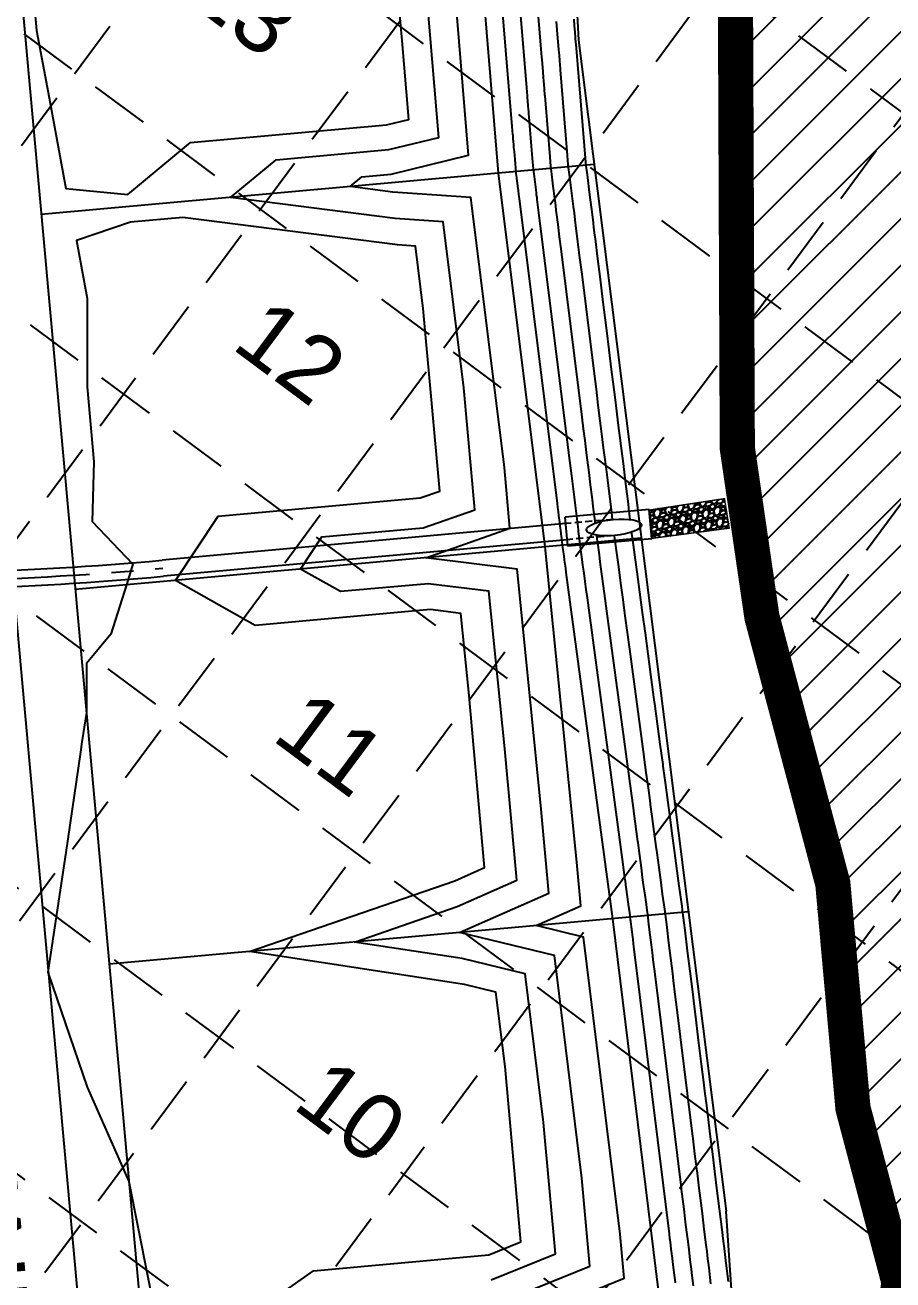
# Model space of a CAD drawing. Header units: feet. Extents: x 2260 to 6199, y 3666 to 7344.
# Drawn here: x 4686.2 to 4883.5, y 5598.8 to 5883.8 of the extents above; entities that cross this region are included whole.
import ezdxf
from ezdxf.enums import TextEntityAlignment as Align

# ---------------------------------------------------------------- set-up
doc = ezdxf.new("R2010")
doc.units = ezdxf.units.FT
doc.header["$LTSCALE"] = 40
doc.header["$MEASUREMENT"] = 0
for name, pattern in [('ACAD_ISO02W100', [15, 12, -3]), ('CENTER2', [1.125, 0.75, -0.125, 0.125, -0.125]), ('HIDDEN', [0.375, 0.25, -0.125]), ('TIGHTER', [0.06, 0.04, -0.02])]:
    doc.linetypes.add(name, pattern=pattern)
for name, color, linetype in [('BOUNDARY-LINE', 1, 'CONTINUOUS'), ('CL-STORM', 4, 'CENTER2'), ('EOP-PROP', 4, 'CONTINUOUS'), ('FLOW-ARROWS', 253, 'CONTINUOUS'), ('GRID', 254, 'HIDDEN'), ('LEGEND', 7, 'CONTINUOUS'), ('LOT-NOS', 4, 'CONTINUOUS'), ('lots-line', 4, 'CONTINUOUS'), ('PC', 43, 'CONTINUOUS'), ('POND', 5, 'CONTINUOUS'), ('ST-ROW', 2, 'CONTINUOUS'), ('STORM', 3, 'CONTINUOUS'), ('STREET-NAME', 3, 'CONTINUOUS')]:
    doc.layers.add(name, color=color, linetype=linetype)
doc.styles.get("Standard").update_dxf_attribs({"font": 'ARIAL.TTF'})

msp = doc.modelspace()

# ---------------------------------------------------------------- hatches: boundary and pattern name
at = {"layer": 'LEGEND', "linetype": 'ACAD_ISO02W100'}
h = msp.add_hatch(dxfattribs=at)
h.set_pattern_fill('GRAVEL', color=240, scale=2.67485, angle=13.4176, style=0)
h.set_pattern_definition([(241.43043, (4676.27985, 5591.79218), (-15.22847772, -28.3820803), [0.359864, -35.62656]), (198.38733, (4676.10775, 5591.47613), (30.601377245, 10.05011504), [0.617537, -61.136164]), (145.92803, (4675.52174, 5591.28134), (32.84597219, -22.41333509), [0.435433, -43.107964]), (280.69133, (4674.6622, 5590.38881), (-9.812003184, 52.65745762), [0.562355, -55.67314]), (306.25133, (4674.76652, 5589.83621), (-20.457514106, 28.118587424), [0.551434, -54.592006]), (10.69133, (4675.0926, 5589.39152), (-52.65745762, -9.812003184), [0.562355, -55.67314]), (51.111833, (4675.6452, 5589.49585), (-27.617008607, -34.08735365), [0.743686, -73.624835]), (85.672933, (4676.11208, 5590.07471), (4.557684932, 61.585282287), [0.702116, -69.509503]), (134.84723, (4676.16506, 5590.77483), (-28.88371562, 28.85834862), [0.56426, -55.861757]), (188.65403, (4675.76713, 5591.17488), (29.24091103, 4.2257913), [0.64419, -31.565268]), (235.815033, (4675.130275, 5591.07795), (-24.39447764, -36.068504855), [0.833077, -82.474644]), (152.23173, (4677.24422, 5590.97727), (-21.93702403, 11.26618065), [0.28434, -28.1497]), (184.88683, (4676.99263, 5591.10975), (35.065282604, 2.865291746), [0.540954, -53.554533]), (238.4176, (4676.4536, 5591.0637), (0.620692, -2.601839), [0.37828, -3.404527]), (216.61623, (4676.19703, 5591.33244), (11.7678073, 8.3071378), [0.20371, -20.167337]), (305.21903, (4676.0335, 5591.21093), (-4.463913, 7.1848244), [0.28809, -14.116418]), (44.38143, (4676.19966, 5590.97558), (6.5641254, 7.0657567), [0.46791, -15.129012]), (174.98273, (4676.5341, 5591.30285), (5.8243685, -1.360451), [0.338344, -8.120274]), (29.80713, (4674.52445, 5590.85093), (24.15631948, 14.01241308), [0.473983, -46.924474]), (83.76383, (4674.93573, 5591.08654), (-3.5797328, -31.10299109), [0.397646, -39.366855]), (306.61623, (4676.40994, 5591.8232), (-8.3071378, 11.7678073), [0.40742, -19.963629]), (357.02813, (4676.65295, 5591.4962), (-27.88045974, 1.59857932), [0.473983, -46.924474]), (352.86163, (4674.90928, 5589.2378), (-14.25057736, 2.10020746), [0.457078, -22.396848]), (308.19273, (4675.36282, 5589.181), (-19.83678081, 25.51677827), [0.38298, -37.91504]), (80.21903, (4677.05665, 5589.22758), (2.10022264, 14.25057517), [0.40742, -19.963629]), (30.77163, (4677.12586, 5589.62908), (-31.34114151, -18.47633067), [0.448388, -44.390265]), (82.86163, (4675.78175, 5588.92344), (-2.10020746, -14.25057736), [0.22854, -22.625388]), (114.72753, (4676.90054, 5589.19034), (-5.0845989, 9.7866654), [0.13639, -13.50272]), (179.38143, (4676.8435, 5589.3142), (8.426207, -0.7397583), [0.551434, -10.477253]), (199.42663, (4676.29208, 5589.32018), (25.39769211, 8.80875197), [0.51103, -50.591902]), (317.10773, (4676.2555, 5590.7414), (-3.8432247, 4.5829832), [0.385772, -9.258535]), (6.574833, (4676.53816, 5590.47885), (45.472639025, 5.348058393), [0.67351, -66.677485]), (74.36303, (4677.20724, 5590.55596), (-6.06251253, -20.69563594), [0.275392, -27.26387]), (103.4176, (4677.2815, 5590.8212), (-3.22253, 1.981147), [0.16049, -2.51436]), (133.67403, (4676.22143, 5589.38582), (14.75218264, -15.73011208), [0.3716, -36.7886]), (61.43043, (4675.96481, 5589.6546), (15.22847772, 28.3820803), [0.719727, -35.266695]), (13.4176, (4676.309, 5590.2867), (1.981147, 3.22253), [0.69546, -1.97939]), (338.72243, (4676.98548, 5590.44806), (-30.36321515, 12.00597917), [0.42293, -41.870156]), (267.47223, (4677.3796, 5590.2946), (-0.1190718, -11.02804537), [0.389463, -19.083737]), (221.063633, (4677.36241, 5589.9055), (-43.227998176, -37.81154083), [0.634113, -62.777316]), (188.843733, (4676.8843, 5589.48896), (-34.44458883, -5.467165653), [0.67085, -66.414042])])
h.paths.add_polyline_path([(4845.17, 5776.23), (4828.23, 5773.65), (4828.81, 5767.24), (4846.25, 5769.54)])
at = {"layer": 'POND'}
h = msp.add_hatch(dxfattribs=at)
h.set_pattern_fill('ANSI31', color=256, scale=60, style=0)
edge = h.paths.add_edge_path()
edge.add_line((4863.35, 6262.33), (4832.61, 6283.58))
edge.add_line((4832.61, 6283.58), (4828.95, 6094.85))
edge.add_line((4828.95, 6094.85), (4828.26, 6021.94))
edge.add_line((4828.26, 6021.94), (4847.63, 5898.39))
edge.add_line((4847.63, 5898.39), (4848.09, 5787.7))
edge.add_line((4848.09, 5787.7), (4853.68, 5749.38))
edge.add_line((4853.68, 5749.38), (4869.8, 5688.77))
edge.add_line((4869.8, 5688.77), (4874.38, 5637.74))
edge.add_line((4874.38, 5637.74), (4884.84, 5598.23))
edge.add_line((4884.84, 5598.23), (4879.89, 5563.29))
edge.add_line((4879.89, 5563.29), (4875.07, 5535.8))
edge.add_line((4875.07, 5535.8), (4886.83, 5492.93))
edge.add_line((4886.83, 5492.93), (4883.05, 5458.46))
edge.add_line((4883.05, 5458.46), (4889.3, 5416.55))
edge.add_line((4889.3, 5416.55), (4906.43, 5313.8))
edge.add_line((4906.43, 5313.8), (4892, 5244.12))
edge.add_line((4892, 5244.12), (4898.16, 5209.04))
edge.add_line((4898.16, 5209.04), (4893.39, 5196.19))
edge.add_line((4893.39, 5196.19), (4908.41, 5098.29))
edge.add_line((4908.41, 5098.29), (4924.31, 5022.58))
edge.add_line((4924.31, 5022.58), (4923.27, 4983.4))
edge.add_line((4923.27, 4983.4), (4937.52, 4964.85))
edge.add_line((4937.52, 4964.85), (4969.27, 4921.35))
edge.add_line((4969.27, 4921.35), (4967.62, 4860.73))
edge.add_line((4967.62, 4860.73), (4960.16, 4836.43))
edge.add_line((4960.16, 4836.43), (4955.17, 4822.59))
edge.add_line((4955.17, 4822.59), (4971.99, 4795.47))
edge.add_line((4971.99, 4795.47), (4979.84, 4773.67))
edge.add_line((4979.84, 4773.67), (4989.69, 4738.4))
edge.add_line((4989.69, 4738.4), (4988.66, 4699.21))
edge.add_line((4988.66, 4699.21), (4985.5, 4689.56))
edge.add_line((4985.5, 4689.56), (4978.63, 4658.69))
edge.add_line((4978.63, 4658.69), (4976.82, 4640.05))
edge.add_line((4976.82, 4640.05), (4998.82, 4615.76))
edge.add_line((4998.82, 4615.76), (5014.41, 4588.23))
edge.add_line((5014.41, 4588.23), (5041.93, 4510.34))
edge.add_line((5041.93, 4510.34), (5037.43, 4487.52))
edge.add_line((5037.43, 4487.52), (5039.13, 4428.44))
edge.add_line((5039.13, 4428.44), (5050.17, 4396.85))
edge.add_line((5050.17, 4396.85), (5077.99, 4337.7))
edge.add_line((5077.99, 4337.7), (5172.27, 4069.55))
edge.add_line((5172.27, 4069.55), (5191.8, 4095.13))
edge.add_line((5191.8, 4095.13), (5125.44, 4396.17))
edge.add_line((5125.44, 4396.17), (5117.34, 4487.53))
edge.add_line((5117.34, 4487.53), (5073.41, 4643.97))
edge.add_line((5073.41, 4643.97), (5064.9, 4695.71))
edge.add_line((5064.9, 4695.71), (5032.39, 4796.89))
edge.add_line((5032.39, 4796.89), (5027.79, 4859.49))
edge.add_line((5027.79, 4859.49), (5015.99, 4975.61))
edge.add_line((5015.99, 4975.61), (4999.41, 5007.17))
edge.add_line((4999.41, 5007.17), (4995.84, 5066.28))
edge.add_line((4995.84, 5066.28), (4938.69, 5327.03))
edge.add_line((4938.69, 5327.03), (4957.4, 5595.01))
edge.add_line((4957.4, 5595.01), (4940.45, 5946.72))
edge.add_line((4940.45, 5946.72), (4931.05, 6032.46))
edge.add_line((4931.05, 6032.46), (4906.39, 6095.71))
edge.add_line((4906.39, 6095.71), (4865.82, 6172.04))
edge.add_line((4865.82, 6172.04), (4864.54, 6247.04))

# ---------------------------------------------------------------- linework, layer by layer
at = {"layer": 'BOUNDARY-LINE', "color": 7}
for p, q in [((4795.89, 6165.56), (4812, 5880.41)), ((4812, 5880.41), (4845.55, 5614.34)), ((4852.66, 5513.09), (4845.55, 5614.34))]:
    msp.add_line(p, q, dxfattribs=at)
at = {"layer": 'CL-STORM', "color": 7}
msp.add_arc((4649.88, 6507.36), 750, 271.60438, 275.17282, dxfattribs=at)
at = {"layer": 'EOP-PROP', "color": 7}
msp.add_line((4645.03, 6181.09), (4710.64, 5456.86), dxfattribs=at)
at = {"layer": 'FLOW-ARROWS', "color": 7}
for points in [[(4742.47, 5843.46, 0, 1.67, 0), (4737.47, 5843.19, 0, 0, 0), (4721.61, 5842.36, 0, 0, 0)], [(4692.83, 5839.23, 0, 1.67, 0), (4697.82, 5838.94, 0, 0, 0), (4704.41, 5838.54, 0, 0, 0)], [(4750.18, 5758.3, 0, 1.67, 0), (4745.18, 5758.04, 0, 0, 0), (4729.32, 5757.21, 0, 0, 0)], [(4700.53, 5754.08, 0, 1.67, 0), (4705.53, 5753.78, 0, 0, 0), (4712.12, 5753.39, 0, 0, 0)], [(4757.88, 5673.15, 0, 1.67, 0), (4752.89, 5672.89, 0, 0, 0), (4737.03, 5672.05, 0, 0, 0)], [(4708.24, 5668.93, 0, 1.67, 0), (4713.23, 5668.63, 0, 0, 0), (4719.83, 5668.24, 0, 0, 0)]]:
    msp.add_lwpolyline(points, format="xyseb", dxfattribs=at)
at = {"layer": 'GRID', "linetype": 'HIDDEN', "ltscale": 1.35}
for p, q in [((3332.84, 7014.93), (5935.28, 5085.76)), ((3301.73, 6972.95), (5904.16, 5043.78)), ((3270.61, 6930.98), (5873.05, 5001.81)), ((3239.5, 6889.01), (5841.93, 4959.83)), ((3208.38, 6847.03), (5810.82, 4917.86)), ((3177.27, 6805.06), (5779.7, 4875.88)), ((3146.15, 6763.08), (5748.58, 4833.91)), ((4946.68, 6208.84), (3857.49, 4739.54)), ((4988.65, 6177.73), (3899.47, 4708.43)), ((5030.63, 6146.61), (3941.44, 4677.31)), ((5072.6, 6115.5), (3983.42, 4646.2)), ((5114.58, 6084.38), (4025.39, 4615.08)), ((5156.55, 6053.27), (4067.37, 4583.97))]:
    msp.add_line(p, q, dxfattribs=at)
at = {"layer": 'LEGEND', "color": 240, "const_width": 0.334}
msp.add_lwpolyline([(4845.17, 5776.23), (4828.23, 5773.65), (4828.81, 5767.24), (4846.25, 5769.54)], close=True, dxfattribs=at)
at = {"layer": 'lots-line', "color": 7}
for p, q in [((4815.56, 5852.13), (4689.89, 5840.75)), ((4826.27, 5767.25), (4697.6, 5755.6)), ((4836.97, 5682.37), (4705.31, 5670.45))]:
    msp.add_line(p, q, dxfattribs=at)
at = {"layer": 'PC', "color": 43, "flags": 128}
for points, elevation in [([(4829.58, 5424.8), (4827.43, 5494.68), (4826.36, 5506.54), (4817.96, 5509.95), (4826.17, 5514.55), (4825.17, 5525.61), (4822.21, 5591.72), (4811.42, 5594.71), (4822.37, 5599.16), (4821.47, 5609.12), (4813.14, 5676.65), (4802.38, 5679.24), (4812.5, 5683.72), (4811.6, 5693.68), (4804.4, 5765.27), (4793.81, 5850.16), (4786.73, 5935.37)], 545), ([(4830.19, 5596.41), (4819.78, 5680.81), (4809.21, 5759.47), (4809.08, 5760.42), (4808.96, 5761.36), (4808.83, 5762.29), (4808.71, 5763.22), (4808.58, 5764.14), (4808.51, 5764.68), (4808.39, 5765.59), (4808.35, 5765.88), (4808.24, 5766.77), (4808.21, 5767.01), (4808.18, 5767.23), (4808.07, 5768.14), (4807.96, 5769.05), (4807.84, 5769.97), (4807.84, 5769.98), (4807.73, 5770.9), (4807.61, 5771.84), (4807.54, 5772.43), (4807.42, 5773.33), (4807.31, 5774.22), (4807.2, 5775.1), (4798.55, 5844.43), (4798.44, 5845.35), (4798.32, 5846.27), (4798.21, 5847.18), (4798.19, 5847.35), (4798.15, 5847.7), (4798.12, 5847.91), (4798.07, 5848.28), (4797.96, 5849.18), (4797.85, 5850.08), (4797.79, 5850.49), (4797.78, 5850.66), (4797.72, 5851.41), (4797.64, 5852.32), (4797.57, 5853.25), (4797.49, 5854.17), (4797.41, 5855.1), (4797.33, 5856.03), (4797.33, 5856.08), (4797.29, 5856.55), (4797.26, 5856.87), (4797.24, 5857.16), (4797.22, 5857.41), (4797.18, 5857.83), (4797.11, 5858.78), (4797.09, 5858.94), (4797.02, 5859.87), (4796.94, 5860.79), (4791.18, 5930.18)], 544), ([(4834.01, 5598.1), (4833.93, 5598.79), (4833.86, 5599.34), (4833.8, 5599.86), (4833.65, 5601.04), (4833.51, 5602.21), (4833.41, 5603.01), (4833.27, 5604.14), (4833.13, 5605.27), (4833.09, 5605.61), (4832.95, 5606.75), (4832.81, 5607.87), (4832.78, 5608.08), (4832.64, 5609.26), (4824.66, 5673.92), (4824.52, 5675.07), (4824.39, 5676.14), (4824.32, 5676.65), (4824.18, 5677.83), (4824.03, 5678.99), (4823.89, 5680.15), (4823.84, 5680.58), (4823.75, 5681.3), (4823.71, 5681.53), (4823.56, 5682.68), (4823.44, 5683.54), (4823.29, 5684.68), (4823.14, 5685.81), (4823.08, 5686.28), (4822.92, 5687.41), (4822.77, 5688.54), (4822.65, 5689.47), (4822.63, 5689.57), (4822.48, 5690.72), (4822.32, 5691.88), (4822.17, 5693.04), (4822.16, 5693.1), (4814.02, 5753.67), (4813.77, 5755.56), (4813.51, 5757.44), (4813.26, 5759.31), (4813.01, 5761.16), (4812.77, 5763.01), (4812.62, 5764.09), (4812.37, 5765.91), (4812.3, 5766.48), (4812.09, 5768.27), (4812.02, 5768.76), (4811.97, 5769.2), (4811.74, 5771.01), (4811.52, 5772.83), (4811.29, 5774.68), (4811.29, 5774.69), (4811.05, 5776.54), (4810.82, 5778.41), (4810.67, 5779.59), (4810.45, 5781.38), (4810.23, 5783.17), (4810.01, 5784.92), (4803.3, 5838.7), (4803.07, 5840.54), (4802.84, 5842.38), (4802.61, 5844.21), (4802.57, 5844.54), (4802.48, 5845.24), (4802.43, 5845.66), (4802.34, 5846.4), (4802.11, 5848.2), (4801.89, 5850.01), (4801.78, 5850.82), (4801.75, 5851.15), (4801.63, 5852.65), (4801.48, 5854.49), (4801.32, 5856.33), (4801.17, 5858.18), (4801.02, 5860.03), (4800.86, 5861.9), (4800.85, 5862), (4800.77, 5862.94), (4800.72, 5863.57), (4800.67, 5864.16), (4800.63, 5864.66), (4800.56, 5865.51), (4800.4, 5867.4), (4800.38, 5867.73), (4800.22, 5869.57), (4800.07, 5871.42), (4795.62, 5925)], 543), ([(4688.21, 5889.29), (4688.82, 5882.56), (4691.67, 5867.27), (4695.49, 5846.71), (4709.56, 5845.35), (4723.79, 5857.12), (4768.37, 5861.15), (4773.41, 5862.38), (4771.92, 5880.32), (4768.36, 5919.64)], 548), ([(4815.81, 5770.7), (4815.76, 5771.16), (4815.42, 5773.88), (4815.08, 5776.61), (4814.73, 5779.38), (4814.73, 5779.39), (4814.38, 5782.17), (4814.03, 5784.97), (4813.81, 5786.75), (4813.48, 5789.44), (4813.14, 5792.12), (4812.81, 5794.75), (4808.05, 5832.96), (4807.7, 5835.73), (4807.36, 5838.49), (4807.01, 5841.23), (4806.95, 5841.73), (4806.82, 5842.77), (4806.74, 5843.41), (4806.61, 5844.51), (4806.27, 5847.22), (4805.93, 5849.93), (4805.77, 5851.15), (4805.72, 5851.65), (4805.54, 5853.9), (4805.31, 5856.65), (4805.08, 5859.41), (4804.85, 5862.19), (4804.62, 5864.97), (4804.39, 5867.76), (4804.37, 5867.92), (4804.26, 5869.33), (4804.18, 5870.28), (4804.11, 5871.17), (4804.04, 5871.91), (4803.94, 5873.18), (4803.7, 5876.02), (4803.66, 5876.51), (4803.43, 5879.28), (4803.2, 5882.05), (4800.07, 5919.81)], 542), ([(4792.65, 5593.01), (4814.55, 5601.92), (4812.75, 5621.84), (4806.5, 5672.48), (4784.98, 5677.66), (4805.22, 5686.62), (4803.42, 5706.54), (4798.02, 5760.24), (4777.28, 5762.81), (4796.42, 5769.5), (4795.17, 5783.33), (4787.52, 5844.64), (4769.76, 5845.87), (4760.06, 5847.11), (4762.75, 5849.33), (4769.39, 5849.93), (4787.01, 5854.24), (4781.8, 5917.02)], 546), ([(4792.13, 5598.74), (4806.73, 5604.68), (4804.03, 5634.55), (4799.86, 5668.32), (4785.52, 5671.77), (4761.08, 5675.5), (4784.45, 5683.56), (4797.94, 5689.53), (4795.24, 5719.41), (4791.64, 5755.2), (4777.81, 5756.92), (4757.89, 5755.12), (4748.82, 5760.24), (4753.68, 5767.53), (4776.66, 5769.61), (4788.44, 5773.73), (4785.94, 5801.39), (4781.23, 5839.12), (4770.3, 5839.88), (4732.9, 5844.65), (4743.27, 5853.22), (4768.88, 5855.54), (4780.21, 5858.31), (4776.86, 5898.67)], 547), ([(4819.74, 5771.51), (4819.65, 5772.24), (4819.54, 5773.13), (4819.09, 5776.75), (4818.63, 5780.4), (4818.18, 5784.08), (4818.17, 5784.1), (4817.71, 5787.81), (4817.24, 5791.54), (4816.95, 5793.91), (4816.5, 5797.5), (4816.06, 5801.07), (4815.62, 5804.58), (4812.79, 5827.23), (4812.33, 5830.92), (4811.87, 5834.6), (4811.42, 5838.25), (4811.33, 5838.92), (4811.16, 5840.31), (4811.05, 5841.17), (4810.87, 5842.63), (4810.42, 5846.23), (4809.97, 5849.85), (4809.75, 5851.48), (4809.68, 5852.14), (4809.45, 5855.14), (4809.14, 5858.81), (4808.84, 5862.5), (4808.53, 5866.2), (4808.22, 5869.91), (4807.91, 5873.63), (4807.9, 5873.84), (4807.74, 5875.72), (4807.64, 5876.99), (4807.54, 5878.17), (4807.46, 5879.16), (4807.31, 5880.85), (4807, 5884.64)], 541), ([(4823.77, 5771.49), (4823.62, 5772.78), (4823.47, 5773.99), (4823.33, 5775.09), (4822.76, 5779.61), (4822.19, 5784.18), (4821.62, 5788.78), (4821.62, 5788.81), (4821.04, 5793.44), (4820.46, 5798.11), (4820.09, 5801.06), (4819.53, 5805.55), (4818.97, 5810.02), (4818.42, 5814.4), (4817.54, 5821.5), (4816.96, 5826.11), (4816.39, 5830.71), (4815.82, 5835.27), (4815.72, 5836.11), (4815.5, 5837.85), (4815.37, 5838.92), (4815.14, 5840.75), (4814.57, 5845.25), (4814.01, 5849.78), (4813.74, 5851.82), (4813.65, 5852.64), (4813.36, 5856.39), (4812.98, 5860.98), (4812.6, 5865.58), (4812.21, 5870.2), (4811.83, 5874.84), (4811.44, 5879.5), (4811.42, 5879.76), (4811.22, 5882.11), (4811.09, 5883.69), (4810.97, 5885.17)], 540), ([(4795.31, 5647.27), (4793.22, 5664.15), (4786.05, 5665.88), (4737.18, 5673.34), (4783.92, 5689.45), (4790.66, 5692.44), (4787.06, 5732.27), (4785.26, 5750.17), (4778.34, 5751.03), (4738.51, 5747.42), (4720.37, 5757.66), (4730.08, 5772.25), (4776.04, 5776.41), (4780.46, 5777.96), (4776.71, 5819.45), (4774.94, 5833.6), (4770.84, 5833.88), (4722.08, 5840.1), (4710.13, 5839.02), (4697.86, 5834.88), (4700.33, 5821.73), (4700.29, 5801.6), (4701.82, 5784.62), (4701.42, 5771.05), (4710.7, 5761.34), (4709.22, 5756.65), (4705.7, 5745.42), (4700.18, 5738.81), (4700.13, 5727.69), (4699.14, 5720.97), (4698.79, 5718.65), (4695.43, 5695.87), (4691.41, 5668.67), (4700.29, 5642.51), (4709.78, 5621.13), (4716.16, 5589.09)], 548), ([(4838.13, 5597.39), (4837.84, 5599.79), (4837.67, 5601.17), (4837.53, 5602.28), (4837.4, 5603.31), (4837.11, 5605.67), (4836.82, 5608.01), (4836.63, 5609.6), (4836.35, 5611.88), (4836.07, 5614.12), (4835.98, 5614.82), (4835.7, 5617.09), (4835.43, 5619.34), (4835.37, 5619.75), (4835.08, 5622.11), (4829.54, 5667.03), (4829.26, 5669.33), (4828.99, 5671.47), (4828.87, 5672.49), (4828.58, 5674.84), (4828.29, 5677.18), (4828, 5679.5), (4827.9, 5680.34), (4827.72, 5681.79), (4827.65, 5682.25), (4827.34, 5684.54), (4827.11, 5686.27), (4826.8, 5688.54), (4826.5, 5690.8), (4826.37, 5691.75), (4826.07, 5694.01), (4825.77, 5696.27), (4825.52, 5698.12), (4825.49, 5698.32), (4825.18, 5700.63), (4824.87, 5702.94), (4824.56, 5705.27), (4824.54, 5705.39), (4818.83, 5747.87), (4818.45, 5750.71), (4818.07, 5753.53), (4817.69, 5756.33), (4817.32, 5759.11), (4816.95, 5761.88), (4816.73, 5763.49), (4816.36, 5766.23), (4816.25, 5767.09), (4816.15, 5767.94)], 542), ([(4842.1, 5597.88), (4841.66, 5601.48), (4841.4, 5603.55), (4841.2, 5605.21), (4841.01, 5606.76), (4840.57, 5610.3), (4840.14, 5613.81), (4839.84, 5616.2), (4839.42, 5619.61), (4839.01, 5622.98), (4838.88, 5624.02), (4838.46, 5627.42), (4838.04, 5630.8), (4837.96, 5631.43), (4837.53, 5634.95), (4834.42, 5660.14), (4833.99, 5663.59), (4833.6, 5666.8), (4833.41, 5668.34), (4832.98, 5671.86), (4832.54, 5675.36), (4832.11, 5678.84), (4831.96, 5680.11), (4831.69, 5682.28), (4831.59, 5682.96), (4831.12, 5686.41), (4830.77, 5689), (4830.32, 5692.41), (4829.86, 5695.8), (4829.67, 5697.22), (4829.21, 5700.61), (4828.76, 5704), (4828.39, 5706.78), (4828.35, 5707.08), (4827.88, 5710.53), (4827.41, 5714.01), (4826.95, 5717.49), (4826.92, 5717.68), (4823.64, 5742.07), (4823.13, 5745.85), (4822.63, 5749.61), (4822.13, 5753.35), (4821.63, 5757.06), (4821.13, 5760.74), (4820.84, 5762.9), (4820.35, 5766.55), (4820.2, 5767.69), (4820.18, 5767.87)], 541), ([(4846.07, 5598.37), (4845.48, 5603.18), (4845.14, 5605.93), (4844.87, 5608.14), (4844.61, 5610.21), (4844.03, 5614.94), (4843.45, 5619.61), (4843.06, 5622.8), (4842.5, 5627.35), (4841.94, 5631.84), (4841.77, 5633.23), (4841.21, 5637.76), (4840.66, 5642.26), (4840.55, 5643.1), (4839.97, 5647.8), (4839.3, 5653.25), (4838.73, 5657.86), (4838.21, 5662.13), (4837.95, 5664.18), (4837.37, 5668.87), (4836.8, 5673.54), (4836.23, 5678.18), (4836.02, 5679.87), (4835.66, 5682.77), (4835.52, 5683.68), (4834.9, 5688.27), (4834.44, 5691.72), (4833.83, 5696.27), (4833.22, 5700.8), (4832.97, 5702.69), (4832.36, 5707.21), (4831.75, 5711.72), (4831.25, 5715.43), (4831.2, 5715.83), (4830.58, 5720.44), (4829.96, 5725.07), (4829.33, 5729.72), (4829.3, 5729.97), (4828.45, 5736.26), (4827.82, 5741), (4827.19, 5745.7), (4826.56, 5750.37), (4825.94, 5755.01), (4825.32, 5759.61), (4824.95, 5762.31), (4824.34, 5766.88), (4824.15, 5768.3), (4824.11, 5768.63)], 540), ([(4732.89, 5587.6), (4751.77, 5600.86), (4791.61, 5604.46), (4798.91, 5607.43), (4795.31, 5647.27)], 548)]:
    msp.add_lwpolyline(points, dxfattribs=dict(at, elevation=elevation))
at = {"layer": 'POND', "const_width": 8}
msp.add_lwpolyline([(4832.66, 6286.27), (4832.61, 6283.58), (4828.95, 6094.85), (4828.26, 6021.94), (4847.63, 5898.39), (4848.09, 5787.7), (4853.68, 5749.38), (4869.8, 5688.77), (4874.38, 5637.74), (4884.84, 5598.23), (4879.89, 5563.29), (4875.07, 5535.8), (4886.83, 5492.93), (4883.05, 5458.46), (4889.3, 5416.55)], dxfattribs=at)
at = {"layer": 'ST-ROW', "color": 7}
msp.add_line((4659.06, 6181.36), (4724.51, 5458.42), dxfattribs=at)
at = {"layer": 'STORM', "color": 7}
for p, q in [((4828.03, 5773.77), (4808.97, 5772.04)), ((4828.63, 5767.13), (4828.03, 5773.77)), ((4809.11, 5770.55), (4717.33, 5762.24)), ((4809.57, 5765.41), (4808.97, 5772.04)), ((4809.44, 5766.9), (4717.66, 5758.59)), ((4828.63, 5767.13), (4809.57, 5765.41))]:
    msp.add_line(p, q, dxfattribs=at)
at = {"layer": 'STORM', "color": 7, "linetype": 'TIGHTER'}
for p, q in [((4819.9, 5771.52), (4809.11, 5770.55)), ((4820.23, 5767.88), (4809.44, 5766.9))]:
    msp.add_line(p, q, dxfattribs=at)
at = {"layer": 'STORM', "color": 7}
for radius, start in [(748.17, 271.60692), (751.83, 271.60438)]:
    msp.add_arc((4649.88, 6507.36), radius, start, 275.17282, dxfattribs=at)
msp.add_ellipse((4820.07, 5769.7), major_axis=(-6.27, -0.57), ratio=0.290476, dxfattribs=at)

# ---------------------------------------------------------------- texts
at = {"layer": 'LOT-NOS', "color": 7}
for s, p in [('13', (4736.16, 5888.6)), ('12', (4746.6, 5809.66)), ('11', (4755.76, 5720.72)), ('10', (4760.44, 5637.09))]:
    msp.add_text(s, height=15, rotation=323.3354, dxfattribs=at).set_placement(p, align=Align.MIDDLE_CENTER)
at = {"layer": 'STREET-NAME', "color": 7}
msp.add_text('FAIR OAKS LANE', height=15, rotation=275.1729, dxfattribs=at).set_placement((4668.55, 5630.02))

doc.saveas('drawing.dxf')
